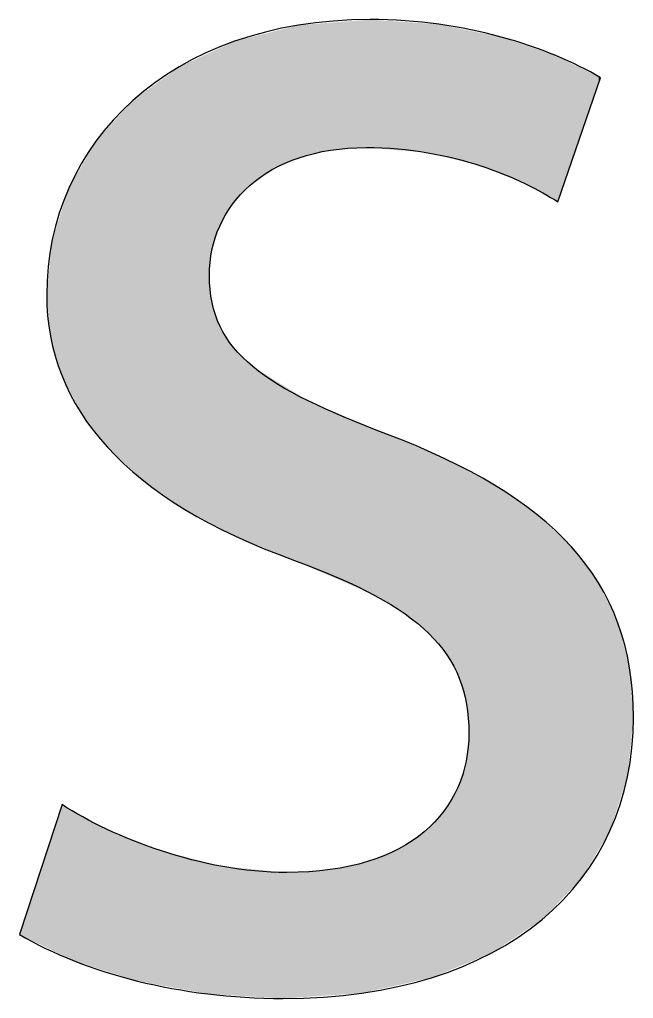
# Model space of a CAD drawing. Extents: x -102 to 434, y -1398 to -13.
# Drawn here: x -90.49 to -87.01, y -691.97 to -686.42 of the extents above; entities that cross this region are included whole.
import ezdxf

# ---------------------------------------------------------------- set-up
doc = ezdxf.new("R2010")
doc.units = 0
doc.layers.add('LAYER_1', color=7, linetype='CONTINUOUS')

# ---------------------------------------------------------------- blocks, each defined once
blk = doc.blocks.new('*U42')
at = {"layer": 'LAYER_1', "color": 250}
for points in [[(-88.9322, -687.2147), (-88.9763, -686.4679), (-88.9322, -686.4568)], [(-88.9106, -687.2051), (-88.9322, -686.4568), (-88.9106, -686.4513)], [(-88.9058, -687.203), (-88.9106, -686.4513), (-88.9058, -686.451)], [(-88.8548, -687.1908), (-88.9058, -686.451), (-88.8548, -686.447)], [(-88.7298, -687.1607), (-88.8548, -686.447), (-88.7298, -686.4372)], [(-88.7278, -687.1603), (-88.7298, -686.4372), (-88.7278, -686.437)], [(-88.5496, -687.1471), (-88.7278, -686.437), (-88.5496, -686.4231)], [(-88.5253, -687.1453), (-88.5496, -686.4231), (-88.5253, -686.4212)], [(-88.5178, -687.1459), (-88.5253, -686.4212), (-88.5178, -686.4206)], [(-88.5253, -687.1453), (-88.5253, -686.4212), (-88.5178, -687.1459)], [(-88.5033, -687.1472), (-88.5178, -686.4206), (-88.5033, -686.4194)], [(-88.5178, -687.1459), (-88.5178, -686.4206), (-88.5033, -687.1472)], [(-88.5033, -687.1472), (-88.5033, -686.4194), (-88.476, -687.1495)], [(-88.476, -687.1495), (-88.476, -686.4213), (-88.4044, -687.1555)], [(-88.4044, -687.1555), (-88.4044, -686.4262), (-88.3399, -687.161)], [(-88.3399, -687.161), (-88.3399, -686.4307), (-88.3049, -687.164)], [(-88.3049, -687.164), (-88.3049, -686.4331), (-88.1954, -687.1732)], [(-88.1954, -687.1732), (-88.1954, -686.4406), (-88.1758, -687.1749)], [(-88.1758, -687.1749), (-88.1758, -686.4419), (-88.1693, -687.1765)], [(-88.1693, -687.1765), (-88.1693, -686.4424), (-88.1536, -687.1804)], [(-88.1536, -687.1804), (-88.1536, -686.4435), (-88.1133, -687.1904)], [(-88.1133, -687.1904), (-88.1133, -686.4462), (-88.084, -687.1977)], [(-88.084, -687.1977), (-88.084, -686.4522), (-88.0792, -687.1989)], [(-88.0792, -687.1989), (-88.0792, -686.4532), (-88.0671, -687.2019)], [(-88.0671, -687.2019), (-88.0671, -686.4556), (-88.005, -687.2173)], [(-89.1852, -687.3597), (-89.2674, -686.5415), (-89.1852, -686.5207)], [(-89.1701, -687.349), (-89.1852, -686.5207), (-89.1701, -686.5169)], [(-89.0585, -687.2705), (-89.1701, -686.5169), (-89.0585, -686.4887)], [(-88.9982, -687.2439), (-89.0585, -686.4887), (-88.9982, -686.4735)], [(-88.9763, -687.2342), (-88.9982, -686.4735), (-88.9763, -686.4679)], [(-88.005, -687.2173), (-88.005, -686.4683), (-87.9966, -687.2194)], [(-87.9966, -687.2194), (-87.9966, -686.47), (-87.958, -687.2289)], [(-87.958, -687.2289), (-87.958, -686.4778), (-87.9556, -687.2295)], [(-87.9556, -687.2295), (-87.9556, -686.4783), (-87.9424, -687.2328)], [(-87.9424, -687.2328), (-87.9424, -686.481), (-87.8738, -687.2498)], [(-87.8738, -687.2498), (-87.8738, -686.4949), (-87.8126, -687.2744)], [(-87.8126, -687.2744), (-87.8126, -686.5074), (-87.7965, -687.2809)], [(-87.7965, -687.2809), (-87.7965, -686.5107), (-87.7583, -687.2962)], [(-87.7583, -687.2962), (-87.7583, -686.5184), (-87.6254, -687.3495)], [(-89.3396, -687.5604), (-89.3554, -686.5808), (-89.3396, -686.5735)], [(-89.285, -687.4674), (-89.3396, -686.5735), (-89.285, -686.5484)], [(-89.2787, -687.4605), (-89.285, -686.5484), (-89.2787, -686.5455)], [(-89.2728, -687.4542), (-89.2787, -686.5455), (-89.2728, -686.5428)], [(-89.2674, -687.4484), (-89.2728, -686.5428), (-89.2674, -686.5415)], [(-87.6254, -687.3495), (-87.6254, -686.5636), (-87.5565, -687.3874)], [(-89.4252, -689.2675), (-89.5558, -686.673), (-89.4252, -686.6129)], [(-89.4161, -689.2723), (-89.4252, -686.6129), (-89.4161, -686.6087)], [(-89.4252, -689.2675), (-89.4252, -686.6129), (-89.4161, -689.2723)], [(-89.4013, -687.7263), (-89.4161, -686.6087), (-89.4013, -686.6019)], [(-89.401, -687.7255), (-89.4013, -686.6019), (-89.401, -686.6018)], [(-89.3573, -687.5906), (-89.401, -686.6018), (-89.3573, -686.5817)], [(-89.3554, -687.5874), (-89.3573, -686.5817), (-89.3554, -686.5808)], [(-87.5565, -687.3874), (-87.5565, -686.587), (-87.5287, -687.4027)], [(-87.5287, -687.4027), (-87.5287, -686.5964), (-87.4487, -687.4467)], [(-87.4487, -687.4467), (-87.4487, -686.6236), (-87.4367, -687.4533)], [(-89.587, -689.1764), (-89.6884, -686.7609), (-89.587, -686.6874)], [(-89.5558, -689.1982), (-89.587, -686.6874), (-89.5558, -686.673)], [(-89.587, -689.1764), (-89.587, -686.6874), (-89.5558, -689.1982)], [(-89.5558, -689.1982), (-89.5558, -686.673), (-89.4252, -689.2675)], [(-87.2061, -686.7827), (-87.3041, -686.6953), (-87.2061, -686.7438)], [(-89.6884, -689.1058), (-89.7981, -686.8405), (-89.6884, -686.7609)], [(-89.6884, -689.1058), (-89.6884, -686.7609), (-89.587, -689.1764)], [(-89.7981, -689.0294), (-89.8244, -686.8596), (-89.7981, -686.8405)], [(-89.7981, -689.0294), (-89.7981, -686.8405), (-89.6884, -689.1058)], [(-89.8505, -688.9805), (-89.9949, -687.0378), (-89.8505, -686.8786)], [(-89.8244, -689.0048), (-89.8505, -686.8786), (-89.8244, -686.8596)], [(-89.8505, -688.9805), (-89.8505, -686.8786), (-89.8244, -689.0048)], [(-89.8244, -689.0048), (-89.8244, -686.8596), (-89.7981, -689.0294)], [(-90.0001, -688.8389), (-90.0604, -687.11), (-90.0001, -687.0436)], [(-89.9949, -688.8457), (-90.0001, -687.0436), (-89.9949, -687.0378)], [(-90.0001, -688.8389), (-90.0001, -687.0436), (-89.9949, -688.8457)], [(-89.9949, -688.8457), (-89.9949, -687.0378), (-89.8505, -688.9805)], [(-90.0604, -688.7606), (-90.1468, -687.2594), (-90.0604, -687.11)], [(-90.0604, -688.7606), (-90.0604, -687.11), (-90.0001, -688.8389)], [(-90.1468, -688.6482), (-90.1844, -687.3244), (-90.1468, -687.2594)], [(-90.1468, -688.6482), (-90.1468, -687.2594), (-90.0604, -688.7606)], [(-90.1844, -688.5747), (-90.2138, -687.3752), (-90.1844, -687.3244)], [(-90.1844, -688.5747), (-90.1844, -687.3244), (-90.1468, -688.6482)], [(-90.2138, -688.5172), (-90.252, -687.4941), (-90.2138, -687.3752)], [(-90.2138, -688.5172), (-90.2138, -687.3752), (-90.1844, -688.5747)], [(-90.2545, -688.4376), (-90.3079, -687.6677), (-90.2545, -687.5018)], [(-90.252, -688.4424), (-90.2545, -687.5018), (-90.252, -687.4941)], [(-90.2545, -688.4376), (-90.2545, -687.5018), (-90.252, -688.4424)], [(-90.252, -688.4424), (-90.252, -687.4941), (-90.2138, -688.5172)], [(-90.3079, -688.2523), (-90.3186, -687.7731), (-90.3079, -687.6677)], [(-90.3079, -688.2523), (-90.3079, -687.6677), (-90.2545, -688.4376)], [(-90.3186, -688.2149), (-90.3399, -687.9811), (-90.3186, -687.7731)], [(-90.3186, -688.2149), (-90.3186, -687.7731), (-90.3079, -688.2523)], [(-89.4161, -689.2723), (-89.4161, -687.8712), (-89.4013, -689.2802)], [(-89.4013, -689.2802), (-89.4013, -688.0229), (-89.401, -689.2803)], [(-89.401, -689.2803), (-89.401, -688.0253), (-89.3573, -689.3035)], [(-89.3573, -689.3035), (-89.3573, -688.1549), (-89.3554, -689.3045)], [(-89.3554, -689.3045), (-89.3554, -688.1605), (-89.3396, -689.3129)], [(-89.3396, -689.3129), (-89.3396, -688.1852), (-89.285, -689.3419)], [(-89.285, -689.3419), (-89.285, -688.2702), (-89.2787, -689.3453)], [(-89.2787, -689.3453), (-89.2787, -688.2802), (-89.2728, -689.3484)], [(-89.2728, -689.3484), (-89.2728, -688.286), (-89.2674, -689.3512)], [(-89.2674, -689.3512), (-89.2674, -688.2913), (-89.1852, -689.3847)], [(-89.1852, -689.3847), (-89.1852, -688.373), (-89.1701, -689.3908)], [(-89.1701, -689.3908), (-89.1701, -688.388), (-89.0585, -689.4362)], [(-89.0585, -689.4362), (-89.0585, -688.4569), (-88.9982, -689.4608)], [(-88.9982, -689.4608), (-88.9982, -688.4941), (-88.9763, -689.4697)], [(-88.9763, -689.4697), (-88.9763, -688.5076), (-88.9322, -689.4876)], [(-88.9322, -689.4876), (-88.9322, -688.5349), (-88.9106, -689.4971)], [(-88.9106, -689.4971), (-88.9106, -688.5482), (-88.9058, -689.4992)], [(-88.9058, -689.4992), (-88.9058, -688.5512), (-88.8548, -689.5215)], [(-88.8548, -689.5215), (-88.8548, -688.5827), (-88.7298, -689.576)], [(-88.7298, -689.576), (-88.7298, -688.6355), (-88.7278, -689.5769)], [(-88.7278, -689.5769), (-88.7278, -688.6364), (-88.5496, -689.6548)], [(-88.5496, -689.6548), (-88.5496, -688.7117), (-88.5253, -689.6654)], [(-88.5253, -689.6654), (-88.5253, -688.722), (-88.5178, -689.6686)], [(-88.5178, -689.6686), (-88.5178, -688.7252), (-88.5033, -689.675)], [(-88.5033, -689.675), (-88.5033, -688.7313), (-88.476, -689.6869)], [(-88.476, -689.6869), (-88.476, -688.7429), (-88.4044, -689.7307)], [(-88.4044, -689.7307), (-88.4044, -688.7731), (-88.3399, -689.7701)], [(-88.3399, -689.7701), (-88.3399, -688.8004), (-88.3049, -689.7915)], [(-88.3049, -689.7915), (-88.3049, -688.8152), (-88.1954, -689.8813)], [(-88.1954, -689.8813), (-88.1954, -688.8615), (-88.1758, -689.8974)], [(-88.1758, -689.8974), (-88.1758, -688.8698), (-88.1693, -689.9028)], [(-88.1693, -689.9028), (-88.1693, -688.8725), (-88.1536, -689.9212)], [(-88.1536, -689.9212), (-88.1536, -688.8791), (-88.1133, -689.9689)], [(-88.1133, -689.9689), (-88.1133, -688.8962), (-88.084, -690.0034)], [(-88.084, -690.0034), (-88.084, -688.9086), (-88.0792, -690.0091)], [(-88.0792, -690.0091), (-88.0792, -688.9106), (-88.0671, -690.0233)], [(-88.0671, -690.0233), (-88.0671, -688.917), (-88.005, -690.14)], [(-88.005, -690.14), (-88.005, -688.9501), (-87.9966, -690.1558)], [(-87.9966, -690.1558), (-87.9966, -688.9546), (-87.958, -690.2943)], [(-87.958, -690.2943), (-87.958, -688.9751), (-87.9556, -690.3027)], [(-87.9556, -690.3027), (-87.9556, -688.9763), (-87.9424, -690.4667)], [(-87.9424, -691.7684), (-87.9556, -690.6028), (-87.9424, -690.4667)], [(-87.958, -691.7748), (-87.9966, -690.7491), (-87.958, -690.627)], [(-87.9556, -691.7738), (-87.958, -690.627), (-87.9556, -690.6028)], [(-88.005, -691.7941), (-88.0671, -690.8817), (-88.005, -690.7759)], [(-87.9966, -691.7907), (-88.005, -690.7759), (-87.9966, -690.7491)], [(-90.2545, -691.726), (-90.3079, -691.0435), (-90.2545, -690.8808)], [(-90.252, -691.7272), (-90.2545, -690.8808), (-90.252, -690.8732)], [(-90.2545, -691.726), (-90.2545, -690.8808), (-90.252, -691.7272)], [(-90.252, -691.7272), (-90.252, -690.8732), (-90.2138, -691.7457)], [(-90.2138, -691.7457), (-90.2138, -690.8944), (-90.1844, -691.7599)], [(-88.0792, -691.8246), (-88.084, -690.9104), (-88.0792, -690.9022)], [(-88.0671, -691.8197), (-88.0792, -690.9022), (-88.0671, -690.8817)], [(-90.1844, -691.7599), (-90.1844, -690.9106), (-90.1468, -691.7718)], [(-90.1468, -691.7718), (-90.1468, -690.9314), (-90.0604, -691.7992)], [(-88.1133, -691.8387), (-88.1536, -690.9835), (-88.1133, -690.9412)], [(-88.084, -691.8266), (-88.1133, -690.9412), (-88.084, -690.9104)], [(-90.0604, -691.7992), (-90.0604, -690.9791), (-90.0001, -691.8184)], [(-90.0001, -691.8184), (-90.0001, -691.0123), (-89.9949, -691.82)], [(-89.9949, -691.82), (-89.9949, -691.0144), (-89.8505, -691.8658)], [(-88.1758, -691.8602), (-88.1954, -691.0274), (-88.1758, -691.0068)], [(-88.1693, -691.8587), (-88.1758, -691.0068), (-88.1693, -690.9999)], [(-88.1536, -691.8553), (-88.1693, -690.9999), (-88.1536, -690.9835)], [(-90.3186, -691.6951), (-90.3399, -691.1411), (-90.3186, -691.0763)], [(-90.3079, -691.7003), (-90.3186, -691.0763), (-90.3079, -691.0435)], [(-90.3186, -691.6951), (-90.3186, -691.0763), (-90.3079, -691.7003)], [(-90.3079, -691.7003), (-90.3079, -691.0435), (-90.2545, -691.726)], [(-89.8505, -691.8658), (-89.8505, -691.0717), (-89.8244, -691.8741)], [(-88.1954, -691.8645), (-88.3049, -691.1005), (-88.1954, -691.0274)], [(-89.8244, -691.8741), (-89.8244, -691.082), (-89.7981, -691.8789)], [(-89.7981, -691.8789), (-89.7981, -691.0925), (-89.6884, -691.899)], [(-88.3399, -691.8964), (-88.4044, -691.1502), (-88.3399, -691.1238)], [(-88.3049, -691.8887), (-88.3399, -691.1238), (-88.3049, -691.1005)], [(-90.3399, -691.6848), (-90.4939, -691.6105), (-90.3399, -691.1411)], [(-90.3399, -691.6848), (-90.3399, -691.1411), (-90.3186, -691.6951)], [(-89.6884, -691.899), (-89.6884, -691.136), (-89.587, -691.9176)], [(-89.587, -691.9176), (-89.587, -691.1617), (-89.5558, -691.9233)], [(-89.5558, -691.9233), (-89.5558, -691.1696), (-89.4252, -691.9472)], [(-88.476, -691.9265), (-88.5033, -691.1906), (-88.476, -691.1794)], [(-88.4044, -691.9107), (-88.476, -691.1794), (-88.4044, -691.1502)], [(-89.4252, -691.9472), (-89.4252, -691.2028), (-89.4161, -691.9478)], [(-89.4161, -691.9478), (-89.4161, -691.2051), (-89.4013, -691.9486)], [(-89.4013, -691.9486), (-89.4013, -691.2089), (-89.401, -691.9487)], [(-89.401, -691.9487), (-89.401, -691.2089), (-89.3573, -691.9513)], [(-89.3573, -691.9513), (-89.3573, -691.22), (-89.3554, -691.9514)], [(-89.3554, -691.9514), (-89.3554, -691.2205), (-89.3396, -691.9524)], [(-89.3396, -691.9524), (-89.3396, -691.2245), (-89.285, -691.9556)], [(-89.285, -691.9556), (-89.285, -691.2296), (-89.2787, -691.956)], [(-89.2787, -691.956), (-89.2787, -691.2302), (-89.2728, -691.9564)], [(-89.2728, -691.9564), (-89.2728, -691.2308), (-89.2674, -691.9567)], [(-89.2674, -691.9567), (-89.2674, -691.2313), (-89.1852, -691.9617)], [(-89.1852, -691.9617), (-89.1852, -691.2389), (-89.1701, -691.9626)], [(-89.1701, -691.9626), (-89.1701, -691.2403), (-89.0585, -691.9693)], [(-88.7298, -691.9549), (-88.8548, -691.2505), (-88.7298, -691.2424)], [(-88.7278, -691.9547), (-88.7298, -691.2424), (-88.7278, -691.242)], [(-88.5496, -691.9428), (-88.7278, -691.242), (-88.5496, -691.2034)], [(-88.5253, -691.9374), (-88.5496, -691.2034), (-88.5253, -691.1982)], [(-88.5178, -691.9358), (-88.5253, -691.1982), (-88.5178, -691.1965)], [(-88.5033, -691.9325), (-88.5178, -691.1965), (-88.5033, -691.1906)], [(-89.0585, -691.9693), (-89.0585, -691.2507), (-88.9982, -691.9729)], [(-88.9322, -691.9685), (-88.9763, -691.2584), (-88.9322, -691.2555)], [(-88.9106, -691.967), (-88.9322, -691.2555), (-88.9106, -691.2541)], [(-88.9058, -691.9667), (-88.9106, -691.2541), (-88.9058, -691.2538)], [(-88.8548, -691.9633), (-88.9058, -691.2538), (-88.8548, -691.2505)]]:
    blk.add_solid(points, dxfattribs=at)
at = {"layer": 'LAYER_1', "color": 250, "extrusion": (0, 0, -1)}
for points in [[(88.9322, -687.2147), (88.9322, -686.4568), (88.9106, -687.2051)], [(88.9106, -687.2051), (88.9106, -686.4513), (88.9058, -687.203)], [(88.9058, -687.203), (88.9058, -686.451), (88.8548, -687.1908)], [(88.8548, -687.1908), (88.8548, -686.447), (88.7298, -687.1607)], [(88.7298, -687.1607), (88.7298, -686.4372), (88.7278, -687.1603)], [(88.7278, -687.1603), (88.7278, -686.437), (88.5496, -687.1471)], [(88.5496, -687.1471), (88.5496, -686.4231), (88.5253, -687.1453)], [(88.476, -687.1495), (88.5033, -686.4194), (88.476, -686.4213)], [(88.4044, -687.1555), (88.476, -686.4213), (88.4044, -686.4262)], [(88.3399, -687.161), (88.4044, -686.4262), (88.3399, -686.4307)], [(88.3049, -687.164), (88.3399, -686.4307), (88.3049, -686.4331)], [(88.1954, -687.1732), (88.3049, -686.4331), (88.1954, -686.4406)], [(88.1758, -687.1749), (88.1954, -686.4406), (88.1758, -686.4419)], [(88.1693, -687.1765), (88.1758, -686.4419), (88.1693, -686.4424)], [(88.1536, -687.1804), (88.1693, -686.4424), (88.1536, -686.4435)], [(88.1133, -687.1904), (88.1536, -686.4435), (88.1133, -686.4462)], [(88.084, -687.1977), (88.1133, -686.4462), (88.084, -686.4522)], [(88.0792, -687.1989), (88.084, -686.4522), (88.0792, -686.4532)], [(88.0671, -687.2019), (88.0792, -686.4532), (88.0671, -686.4556)], [(88.005, -687.2173), (88.0671, -686.4556), (88.005, -686.4683)], [(89.1852, -687.3597), (89.1852, -686.5207), (89.1701, -687.349)], [(89.1701, -687.349), (89.1701, -686.5169), (89.0585, -687.2705)], [(89.0585, -687.2705), (89.0585, -686.4887), (88.9982, -687.2439)], [(88.9982, -687.2439), (88.9982, -686.4735), (88.9763, -687.2342)], [(88.9763, -687.2342), (88.9763, -686.4679), (88.9322, -687.2147)], [(87.9966, -687.2194), (88.005, -686.4683), (87.9966, -686.47)], [(87.958, -687.2289), (87.9966, -686.47), (87.958, -686.4778)], [(87.9556, -687.2295), (87.958, -686.4778), (87.9556, -686.4783)], [(87.9424, -687.2328), (87.9556, -686.4783), (87.9424, -686.481)], [(87.8738, -687.2498), (87.9424, -686.481), (87.8738, -686.4949)], [(87.8126, -687.2744), (87.8738, -686.4949), (87.8126, -686.5074)], [(87.7965, -687.2809), (87.8126, -686.5074), (87.7965, -686.5107)], [(87.7583, -687.2962), (87.7965, -686.5107), (87.7583, -686.5184)], [(87.6254, -687.3495), (87.7583, -686.5184), (87.6254, -686.5636)], [(89.3396, -687.5604), (89.3396, -686.5735), (89.285, -687.4674)], [(89.285, -687.4674), (89.285, -686.5484), (89.2787, -687.4605)], [(89.2787, -687.4605), (89.2787, -686.5455), (89.2728, -687.4542)], [(89.2728, -687.4542), (89.2728, -686.5428), (89.2674, -687.4484)], [(89.2674, -687.4484), (89.2674, -686.5415), (89.1852, -687.3597)], [(87.5565, -687.3874), (87.6254, -686.5636), (87.5565, -686.587)], [(89.4161, -687.8712), (89.4161, -686.6087), (89.4013, -687.7263)], [(89.4013, -687.7263), (89.4013, -686.6019), (89.401, -687.7255)], [(89.401, -687.7255), (89.401, -686.6018), (89.3573, -687.5906)], [(89.3573, -687.5906), (89.3573, -686.5817), (89.3554, -687.5874)], [(89.3554, -687.5874), (89.3554, -686.5808), (89.3396, -687.5604)], [(87.5287, -687.4027), (87.5565, -686.587), (87.5287, -686.5964)], [(87.4487, -687.4467), (87.5287, -686.5964), (87.4487, -686.6236)], [(87.4367, -687.4533), (87.4487, -686.6236), (87.4367, -686.6296)], [(87.4367, -687.4533), (87.4367, -686.6296), (87.3597, -687.2293)], [(87.3597, -687.2293), (87.4367, -686.6296), (87.3597, -686.6677)], [(87.3597, -687.2293), (87.3597, -686.6677), (87.3041, -687.0677)], [(87.3041, -687.0677), (87.3597, -686.6677), (87.3041, -686.6953)], [(87.3041, -687.0677), (87.3041, -686.6953), (87.2061, -686.7827)], [(87.2061, -686.7827), (87.2061, -686.7438), (87.1947, -686.7495)], [(89.4013, -689.2802), (89.4161, -687.8712), (89.4013, -688.0229)], [(89.401, -689.2803), (89.4013, -688.0229), (89.401, -688.0253)], [(89.3573, -689.3035), (89.401, -688.0253), (89.3573, -688.1549)], [(89.3554, -689.3045), (89.3573, -688.1549), (89.3554, -688.1605)], [(89.3396, -689.3129), (89.3554, -688.1605), (89.3396, -688.1852)], [(89.285, -689.3419), (89.3396, -688.1852), (89.285, -688.2702)], [(89.2787, -689.3453), (89.285, -688.2702), (89.2787, -688.2802)], [(89.2728, -689.3484), (89.2787, -688.2802), (89.2728, -688.286)], [(89.2674, -689.3512), (89.2728, -688.286), (89.2674, -688.2913)], [(89.1852, -689.3847), (89.2674, -688.2913), (89.1852, -688.373)], [(89.1701, -689.3908), (89.1852, -688.373), (89.1701, -688.388)], [(89.0585, -689.4362), (89.1701, -688.388), (89.0585, -688.4569)], [(88.9982, -689.4608), (89.0585, -688.4569), (88.9982, -688.4941)], [(88.9763, -689.4697), (88.9982, -688.4941), (88.9763, -688.5076)], [(88.9322, -689.4876), (88.9763, -688.5076), (88.9322, -688.5349)], [(88.9106, -689.4971), (88.9322, -688.5349), (88.9106, -688.5482)], [(88.9058, -689.4992), (88.9106, -688.5482), (88.9058, -688.5512)], [(88.8548, -689.5215), (88.9058, -688.5512), (88.8548, -688.5827)], [(88.7298, -689.576), (88.8548, -688.5827), (88.7298, -688.6355)], [(88.7278, -689.5769), (88.7298, -688.6355), (88.7278, -688.6364)], [(88.5496, -689.6548), (88.7278, -688.6364), (88.5496, -688.7117)], [(88.5253, -689.6654), (88.5496, -688.7117), (88.5253, -688.722)], [(88.5178, -689.6686), (88.5253, -688.722), (88.5178, -688.7252)], [(88.5033, -689.675), (88.5178, -688.7252), (88.5033, -688.7313)], [(88.476, -689.6869), (88.5033, -688.7313), (88.476, -688.7429)], [(88.4044, -689.7307), (88.476, -688.7429), (88.4044, -688.7731)], [(88.3399, -689.7701), (88.4044, -688.7731), (88.3399, -688.8004)], [(88.3049, -689.7915), (88.3399, -688.8004), (88.3049, -688.8152)], [(88.1954, -689.8813), (88.3049, -688.8152), (88.1954, -688.8615)], [(88.1758, -689.8974), (88.1954, -688.8615), (88.1758, -688.8698)], [(88.1693, -689.9028), (88.1758, -688.8698), (88.1693, -688.8725)], [(88.1536, -689.9212), (88.1693, -688.8725), (88.1536, -688.8791)], [(88.1133, -689.9689), (88.1536, -688.8791), (88.1133, -688.8962)], [(88.084, -690.0034), (88.1133, -688.8962), (88.084, -688.9086)], [(88.0792, -690.0091), (88.084, -688.9086), (88.0792, -688.9106)], [(88.0671, -690.0233), (88.0792, -688.9106), (88.0671, -688.917)], [(88.005, -690.14), (88.0671, -688.917), (88.005, -688.9501)], [(87.9966, -690.1558), (88.005, -688.9501), (87.9966, -688.9546)], [(87.958, -690.2943), (87.9966, -688.9546), (87.958, -688.9751)], [(87.9556, -690.3027), (87.958, -688.9751), (87.9556, -688.9763)], [(87.9424, -690.4667), (87.9556, -688.9763), (87.9424, -688.9834)], [(87.9424, -691.7684), (87.9424, -688.9834), (87.8738, -691.7401)], [(87.8738, -691.7401), (87.9424, -688.9834), (87.8738, -689.0199)], [(87.8738, -691.7401), (87.8738, -689.0199), (87.8126, -691.715)], [(87.8126, -691.715), (87.8738, -689.0199), (87.8126, -689.0524)], [(87.8126, -691.715), (87.8126, -689.0524), (87.7965, -691.7042)], [(87.7965, -691.7042), (87.8126, -689.0524), (87.7965, -689.061)], [(87.7965, -691.7042), (87.7965, -689.061), (87.7583, -691.6789)], [(87.7583, -691.6789), (87.7965, -689.061), (87.7583, -689.0874)], [(87.7583, -691.6789), (87.7583, -689.0874), (87.6254, -691.5906)], [(87.6254, -691.5906), (87.7583, -689.0874), (87.6254, -689.1793)], [(87.6254, -691.5906), (87.6254, -689.1793), (87.5565, -691.5448)], [(87.5565, -691.5448), (87.6254, -689.1793), (87.5565, -689.2269)], [(87.5565, -691.5448), (87.5565, -689.2269), (87.5287, -691.5264)], [(87.5287, -691.5264), (87.5565, -689.2269), (87.5287, -689.2529)], [(87.5287, -691.5264), (87.5287, -689.2529), (87.4487, -691.4435)], [(87.4487, -691.4435), (87.5287, -689.2529), (87.4487, -689.3277)], [(87.4487, -691.4435), (87.4487, -689.3277), (87.4367, -691.4311)], [(87.4367, -691.4311), (87.4487, -689.3277), (87.4367, -689.3389)], [(87.4367, -691.4311), (87.4367, -689.3389), (87.3597, -691.3514)], [(87.3597, -691.3514), (87.4367, -689.3389), (87.3597, -689.4108)], [(87.3597, -691.3514), (87.3597, -689.4108), (87.3041, -691.2939)], [(87.3041, -691.2939), (87.3597, -689.4108), (87.3041, -689.4849)], [(87.3041, -691.2939), (87.3041, -689.4849), (87.2061, -691.1307)], [(87.2061, -691.1307), (87.3041, -689.4849), (87.2061, -689.6154)], [(87.2061, -691.1307), (87.2061, -689.6154), (87.1947, -691.1116)], [(87.1947, -691.1116), (87.2061, -689.6154), (87.1947, -689.6391)], [(87.1947, -691.1116), (87.1947, -689.6391), (87.1409, -691.0221)], [(87.1409, -691.0221), (87.1947, -689.6391), (87.1409, -689.7503)], [(87.1409, -691.0221), (87.1409, -689.7503), (87.0961, -690.8839)], [(87.0961, -690.8839), (87.1409, -689.7503), (87.0961, -689.8432)], [(87.0961, -690.8839), (87.0961, -689.8432), (87.0414, -690.7155)], [(87.0414, -690.7155), (87.0961, -689.8432), (87.0414, -690.0525)], [(87.0414, -690.7155), (87.0414, -690.0525), (87.0299, -690.6)], [(87.0299, -690.6), (87.0414, -690.0525), (87.0299, -690.0967)], [(87.0299, -690.6), (87.0299, -690.0967), (87.0078, -690.3785)], [(87.958, -691.7748), (87.958, -690.627), (87.9556, -691.7738)], [(87.9556, -691.7738), (87.9556, -690.6028), (87.9424, -691.7684)], [(88.005, -691.7941), (88.005, -690.7759), (87.9966, -691.7907)], [(87.9966, -691.7907), (87.9966, -690.7491), (87.958, -691.7748)], [(90.2138, -691.7457), (90.252, -690.8732), (90.2138, -690.8944)], [(90.1844, -691.7599), (90.2138, -690.8944), (90.1844, -690.9106)], [(88.0792, -691.8246), (88.0792, -690.9022), (88.0671, -691.8197)], [(88.0671, -691.8197), (88.0671, -690.8817), (88.005, -691.7941)], [(90.1468, -691.7718), (90.1844, -690.9106), (90.1468, -690.9314)], [(90.0604, -691.7992), (90.1468, -690.9314), (90.0604, -690.9791)], [(88.1133, -691.8387), (88.1133, -690.9412), (88.084, -691.8266)], [(88.084, -691.8266), (88.084, -690.9104), (88.0792, -691.8246)], [(90.0001, -691.8184), (90.0604, -690.9791), (90.0001, -691.0123)], [(89.9949, -691.82), (90.0001, -691.0123), (89.9949, -691.0144)], [(89.8505, -691.8658), (89.9949, -691.0144), (89.8505, -691.0717)], [(88.1758, -691.8602), (88.1758, -691.0068), (88.1693, -691.8587)], [(88.1693, -691.8587), (88.1693, -690.9999), (88.1536, -691.8553)], [(88.1536, -691.8553), (88.1536, -690.9835), (88.1133, -691.8387)], [(89.8244, -691.8741), (89.8505, -691.0717), (89.8244, -691.082)], [(88.1954, -691.8645), (88.1954, -691.0274), (88.1758, -691.8602)], [(89.7981, -691.8789), (89.8244, -691.082), (89.7981, -691.0925)], [(89.6884, -691.899), (89.7981, -691.0925), (89.6884, -691.136)], [(88.3399, -691.8964), (88.3399, -691.1238), (88.3049, -691.8887)], [(88.3049, -691.8887), (88.3049, -691.1005), (88.1954, -691.8645)], [(89.587, -691.9176), (89.6884, -691.136), (89.587, -691.1617)], [(89.5558, -691.9233), (89.587, -691.1617), (89.5558, -691.1696)], [(89.4252, -691.9472), (89.5558, -691.1696), (89.4252, -691.2028)], [(88.476, -691.9265), (88.476, -691.1794), (88.4044, -691.9107)], [(88.4044, -691.9107), (88.4044, -691.1502), (88.3399, -691.8964)], [(89.4161, -691.9478), (89.4252, -691.2028), (89.4161, -691.2051)], [(89.4013, -691.9486), (89.4161, -691.2051), (89.4013, -691.2089)], [(89.401, -691.9487), (89.4013, -691.2089), (89.401, -691.2089)], [(89.3573, -691.9513), (89.401, -691.2089), (89.3573, -691.22)], [(89.3554, -691.9514), (89.3573, -691.22), (89.3554, -691.2205)], [(89.3396, -691.9524), (89.3554, -691.2205), (89.3396, -691.2245)], [(89.285, -691.9556), (89.3396, -691.2245), (89.285, -691.2296)], [(89.2787, -691.956), (89.285, -691.2296), (89.2787, -691.2302)], [(89.2728, -691.9564), (89.2787, -691.2302), (89.2728, -691.2308)], [(89.2674, -691.9567), (89.2728, -691.2308), (89.2674, -691.2313)], [(89.1852, -691.9617), (89.2674, -691.2313), (89.1852, -691.2389)], [(89.1701, -691.9626), (89.1852, -691.2389), (89.1701, -691.2403)], [(89.0585, -691.9693), (89.1701, -691.2403), (89.0585, -691.2507)], [(88.7298, -691.9549), (88.7298, -691.2424), (88.7278, -691.9547)], [(88.7278, -691.9547), (88.7278, -691.242), (88.5496, -691.9428)], [(88.5496, -691.9428), (88.5496, -691.2034), (88.5253, -691.9374)], [(88.5253, -691.9374), (88.5253, -691.1982), (88.5178, -691.9358)], [(88.5178, -691.9358), (88.5178, -691.1965), (88.5033, -691.9325)], [(88.5033, -691.9325), (88.5033, -691.1906), (88.476, -691.9265)], [(88.9982, -691.9729), (89.0585, -691.2507), (88.9982, -691.2564)], [(88.9982, -691.9729), (88.9982, -691.2564), (88.9763, -691.9715)], [(88.9763, -691.9715), (88.9982, -691.2564), (88.9763, -691.2584)], [(88.9763, -691.9715), (88.9763, -691.2584), (88.9322, -691.9685)], [(88.9322, -691.9685), (88.9322, -691.2555), (88.9106, -691.967)], [(88.9106, -691.967), (88.9106, -691.2541), (88.9058, -691.9667)], [(88.9058, -691.9667), (88.9058, -691.2538), (88.8548, -691.9633)], [(88.8548, -691.9633), (88.8548, -691.2505), (88.7298, -691.9549)]]:
    blk.add_solid(points, dxfattribs=at)
blk = doc.blocks.new('BLOCK_6')
at = {"layer": 'LAYER_1'}
blk.add_open_spline([(-90.252, -690.8732), (-89.9661, -691.0603), (-89.4602, -691.2584), (-88.9763, -691.2584), (-88.2725, -691.2584), (-87.9424, -690.9063), (-87.9424, -690.4667), (-87.9424, -690.0044), (-88.2174, -689.7515), (-88.9322, -689.4876), (-89.8891, -689.1469), (-90.3399, -688.6188), (-90.3399, -687.9811), (-90.3399, -687.1233), (-89.6471, -686.4194), (-88.5033, -686.4194), (-87.9645, -686.4194), (-87.4916, -686.5734), (-87.1947, -686.7495), (-87.1947, -686.7495), (-87.4367, -687.4533), (-87.4367, -687.4533), (-87.6456, -687.3214), (-88.0305, -687.1453), (-88.5253, -687.1453), (-89.0972, -687.1453), (-89.4161, -687.475), (-89.4161, -687.8712), (-89.4161, -688.3108), (-89.0972, -688.5092), (-88.4044, -688.7731), (-87.4806, -689.1249), (-87.0078, -689.5868), (-87.0078, -690.3785), (-87.0078, -691.3135), (-87.7335, -691.9729), (-88.9982, -691.9729), (-89.5811, -691.9729), (-90.1199, -691.8303), (-90.4939, -691.6105), (-90.4939, -691.6105), (-90.252, -690.8732), (-90.252, -690.8732)], degree=3, knots=[0, 0, 0, 0, 1, 1, 1, 2, 2, 2, 3, 3, 3, 4, 4, 4, 5, 5, 5, 6, 6, 6, 7, 7, 7, 8, 8, 8, 9, 9, 9, 10, 10, 10, 11, 11, 11, 12, 12, 12, 13, 13, 13, 14, 14, 14, 14], dxfattribs=at)
at = {"layer": 'LAYER_1', "color": 250}
blk.add_blockref('*U42', (0, 0), dxfattribs=at)

msp = doc.modelspace()

# ---------------------------------------------------------------- block references
at = {"layer": 'LAYER_1'}
msp.add_blockref('BLOCK_6', (0, 0), dxfattribs=at)

doc.saveas('drawing.dxf')
